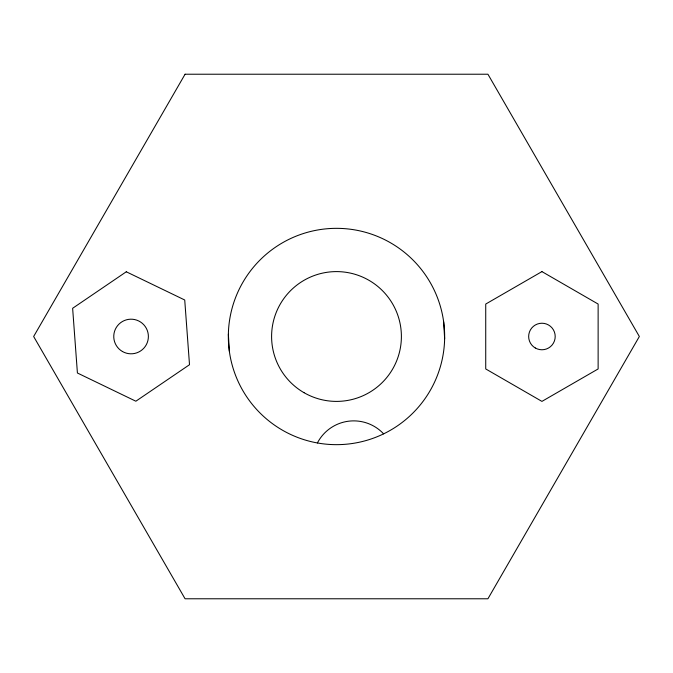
<?xml version="1.0" encoding="UTF-8"?>
<svg xmlns="http://www.w3.org/2000/svg" width="673" height="673" viewBox="0 0 673 673"><rect width="100%" height="100%" fill="white"/><g stroke="black" fill="none" stroke-linecap="round" stroke-linejoin="round"><path stroke-width="1.01" d="M443.65 321.77L444.634 338.712A108.16 108.16 0 0 1 280.515 429.046A108.16 108.16 0 0 1 284.343 241.742A108.16 108.16 0 0 1 444.634 338.712M228.366 334.288L229.35 351.23M317.395 442.96A40.927 40.927 0 0 1 383.627 433.858M185.075 74.223L33.65 336.5L185.075 598.777L487.925 598.777L639.35 336.5L487.925 74.223L185.075 74.223M126.288 271.783L72.634 308.284L77.412 373.002L135.853 401.217L189.508 364.716L184.73 299.998L126.288 271.783M541.933 271.606L485.729 304.053L485.729 368.947L541.933 401.394L598.129 368.947L598.129 304.053L541.933 271.606M304.053 392.704A64.894 64.894 0 0 0 401.394 336.5A64.894 64.894 0 0 0 304.053 280.296A64.894 64.894 0 0 0 304.053 392.704M535.296 347.991A13.267 13.267 0 0 0 555.2 336.5A13.267 13.267 0 0 0 535.296 325.009A13.267 13.267 0 0 0 535.296 347.991M122.419 351.491A17.305 17.305 0 0 0 148.38 336.5A17.305 17.305 0 0 0 122.419 321.509A17.305 17.305 0 0 0 122.419 351.491"/></g></svg>
